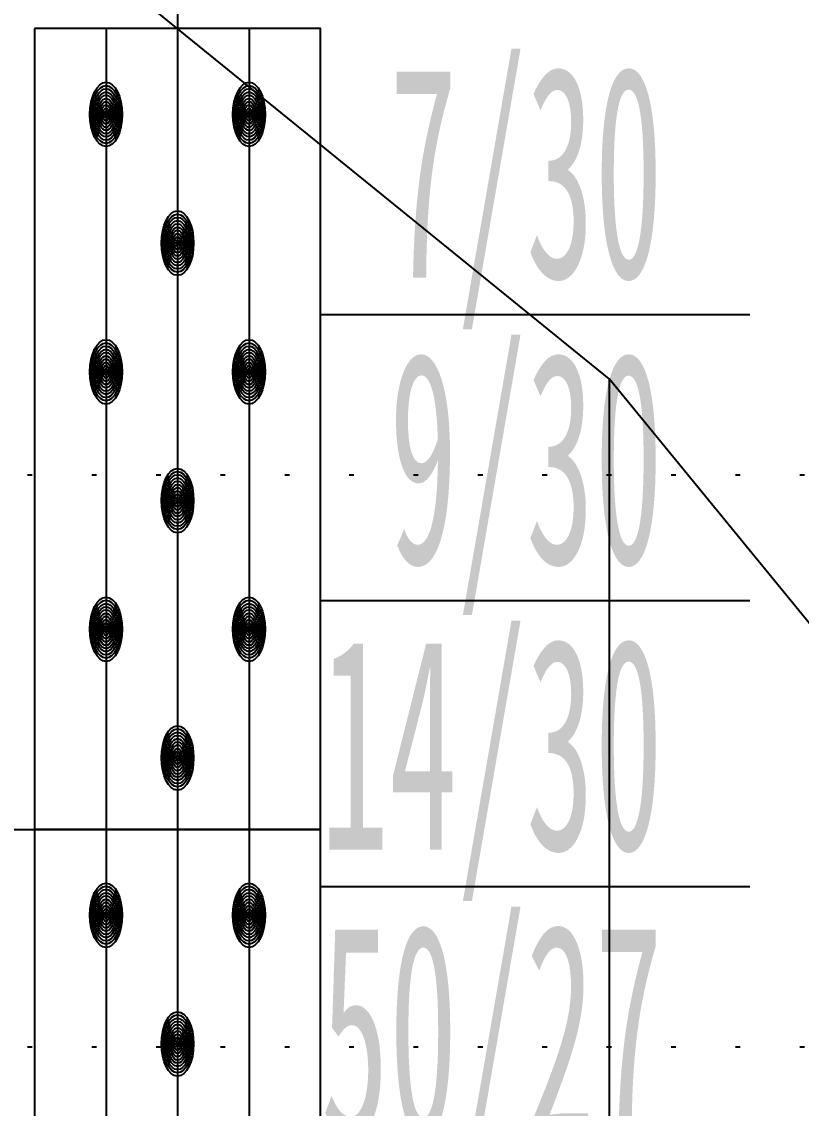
# Model space of a CAD drawing. Header units: millimetres. Extents: x -1499 to 6658, y -12483 to -6008.
# Drawn here: x 4983.84 to 5000.19, y -11010.35 to -10987.55 of the extents above; entities that cross this region are included whole.
import ezdxf

# ---------------------------------------------------------------- set-up
doc = ezdxf.new("R2010")
doc.units = ezdxf.units.MM
doc.linetypes.add('A-DOTLN01H', pattern=[0.125, 0, -0.125])
for name, color, linetype in [('CR-GRID', 56, 'A-DOTLN01H'), ('Layer', 7, 'Continuous'), ('수직그리드', 1, 'Continuous'), ('종단지반선', 3, 'Continuous')]:
    doc.layers.add(name, color=color, linetype=linetype)
doc.styles.add('굴림체', font='굴림체')

# ---------------------------------------------------------------- blocks, each defined once
blk = doc.blocks.new('TB-32')
at = {"layer": 'Layer'}
for points in [[(0, 2), (0, 0)], [(-1, 0), (-1, -2.8), (1, -2.8), (1, 0), (-1, 0)], [(-0.5, 0), (-0.5, -2.8)], [(0, 0), (0, -2.8)], [(0.5, 0), (0.5, -2.8)], [(1, -1), (4, -1)], [(1, -2), (4, -2)], [(-3, -2.8), (-1, -2.8)], [(-1, -2.8), (-1, -5), (1, -5), (1, -2.8), (-1, -2.8)], [(-0.5, -2.8), (-0.5, -5)], [(0, -2.8), (0, -5)], [(0.5, -2.8), (0.5, -5)], [(1, -3), (4, -3)]]:
    blk.add_lwpolyline(points, dxfattribs=at)
for centre, radius in [((-0.5, -0.3), 0.1125), ((0.5, -0.3), 0.1125), ((-0.5, -0.3), 0.1013), ((-0.5, -0.3), 0.09), ((-0.5, -0.3), 0.0788), ((0.5, -0.3), 0.1013), ((0.5, -0.3), 0.09), ((0.5, -0.3), 0.0788), ((-0.5, -0.3), 0.0675), ((-0.5, -0.3), 0.0563), ((-0.5, -0.3), 0.045), ((0.5, -0.3), 0.0675), ((0.5, -0.3), 0.0563), ((0.5, -0.3), 0.045), ((-0.5, -0.3), 0.0338), ((-0.5, -0.3), 0.0225), ((-0.5, -0.3), 0.0112), ((0.5, -0.3), 0.0338), ((0.5, -0.3), 0.0225), ((0.5, -0.3), 0.0112), ((0, -0.75), 0.1125), ((0, -0.75), 0.1013), ((0, -0.75), 0.09), ((0, -0.75), 0.0788), ((0, -0.75), 0.0675), ((0, -0.75), 0.0563), ((0, -0.75), 0.045), ((0, -0.75), 0.0338), ((0, -0.75), 0.0225), ((0, -0.75), 0.0112), ((-0.5, -1.2), 0.1125), ((-0.5, -1.2), 0.1013), ((0.5, -1.2), 0.1125), ((0.5, -1.2), 0.1013), ((-0.5, -1.2), 0.09), ((-0.5, -1.2), 0.0788), ((-0.5, -1.2), 0.0675), ((0.5, -1.2), 0.09), ((0.5, -1.2), 0.0788), ((0.5, -1.2), 0.0675), ((-0.5, -1.2), 0.0563), ((-0.5, -1.2), 0.045), ((-0.5, -1.2), 0.0338), ((-0.5, -1.2), 0.0225), ((0.5, -1.2), 0.0563), ((0.5, -1.2), 0.045), ((0.5, -1.2), 0.0338), ((0.5, -1.2), 0.0225), ((-0.5, -1.2), 0.0112), ((0.5, -1.2), 0.0112), ((0, -1.65), 0.1125), ((0, -1.65), 0.1013), ((0, -1.65), 0.09), ((0, -1.65), 0.0788), ((0, -1.65), 0.0675), ((0, -1.65), 0.0563), ((0, -1.65), 0.045), ((0, -1.65), 0.0338), ((0, -1.65), 0.0225), ((0, -1.65), 0.0112), ((-0.5, -2.1), 0.1125), ((-0.5, -2.1), 0.1013), ((-0.5, -2.1), 0.09), ((0.5, -2.1), 0.1125), ((0.5, -2.1), 0.1013), ((0.5, -2.1), 0.09), ((-0.5, -2.1), 0.0788), ((-0.5, -2.1), 0.0675), ((-0.5, -2.1), 0.0563), ((0.5, -2.1), 0.0788), ((0.5, -2.1), 0.0675), ((0.5, -2.1), 0.0563), ((-0.5, -2.1), 0.045), ((-0.5, -2.1), 0.0338), ((-0.5, -2.1), 0.0225), ((-0.5, -2.1), 0.0112), ((0.5, -2.1), 0.045), ((0.5, -2.1), 0.0338), ((0.5, -2.1), 0.0225), ((0.5, -2.1), 0.0112), ((0, -2.55), 0.1125), ((0, -2.55), 0.1013), ((0, -2.55), 0.09), ((0, -2.55), 0.0788), ((0, -2.55), 0.0675), ((0, -2.55), 0.0563), ((0, -2.55), 0.045), ((0, -2.55), 0.0338), ((0, -2.55), 0.0225), ((0, -2.55), 0.0112), ((-0.5, -3.1), 0.1125), ((-0.5, -3.1), 0.1013), ((0.5, -3.1), 0.1125), ((0.5, -3.1), 0.1013), ((-0.5, -3.1), 0.09), ((-0.5, -3.1), 0.0788), ((-0.5, -3.1), 0.0675), ((0.5, -3.1), 0.09), ((0.5, -3.1), 0.0788), ((0.5, -3.1), 0.0675), ((-0.5, -3.1), 0.0563), ((-0.5, -3.1), 0.045), ((-0.5, -3.1), 0.0338), ((0.5, -3.1), 0.0563), ((0.5, -3.1), 0.045), ((0.5, -3.1), 0.0338), ((-0.5, -3.1), 0.0225), ((-0.5, -3.1), 0.0112), ((0.5, -3.1), 0.0225), ((0.5, -3.1), 0.0112), ((0, -3.55), 0.1125), ((0, -3.55), 0.1013), ((0, -3.55), 0.09), ((0, -3.55), 0.0788), ((0, -3.55), 0.0675), ((0, -3.55), 0.0563), ((0, -3.55), 0.045), ((0, -3.55), 0.0338), ((0, -3.55), 0.0225), ((0, -3.55), 0.0112)]:
    blk.add_circle(centre, radius, dxfattribs=at)
at = {"layer": 'Layer', "style": '굴림체'}
for s, p in [(' 7/30', (1, -0.8704)), (' 9/30', (1, -1.8704)), ('14/30', (1, -2.8704)), ('50/27', (1, -3.8704))]:
    blk.add_text(s, height=0.74074, dxfattribs=at).set_placement(p)

msp = doc.modelspace()

# ---------------------------------------------------------------- linework, layer by layer
at = {"layer": 'CR-GRID', "linetype": 'A-DOTLN01H', "ltscale": 10}
for p, q in [((1436.157, -10997.058), (6636.157, -10997.058)), ((1436.157, -11009.058), (6636.157, -11009.058))]:
    msp.add_line(p, q, dxfattribs=at)
at = {"layer": '수직그리드'}
msp.add_line((4996.157, -10995.042), (4996.157, -11873.058), dxfattribs=at)
at = {"layer": '종단지반선', "flags": 128}
msp.add_lwpolyline([(5056.157, -11088.51), (5045.557, -11100.558), (5036.157, -11093.64), (5016.157, -11022.606), (5012.757, -11013.264), (5008.857, -11010.558), (4996.157, -10995.042), (4976.157, -10978.812), (4956.157, -10911.792), (4936.157, -10847.628), (4916.157, -10809.66)], dxfattribs=at)

# ---------------------------------------------------------------- block references
at = {"color": 2, "xscale": 3, "yscale": 6, "zscale": 3}
msp.add_blockref('TB-32', (4987.107, -10987.697), dxfattribs=at)

doc.saveas('drawing.dxf')
